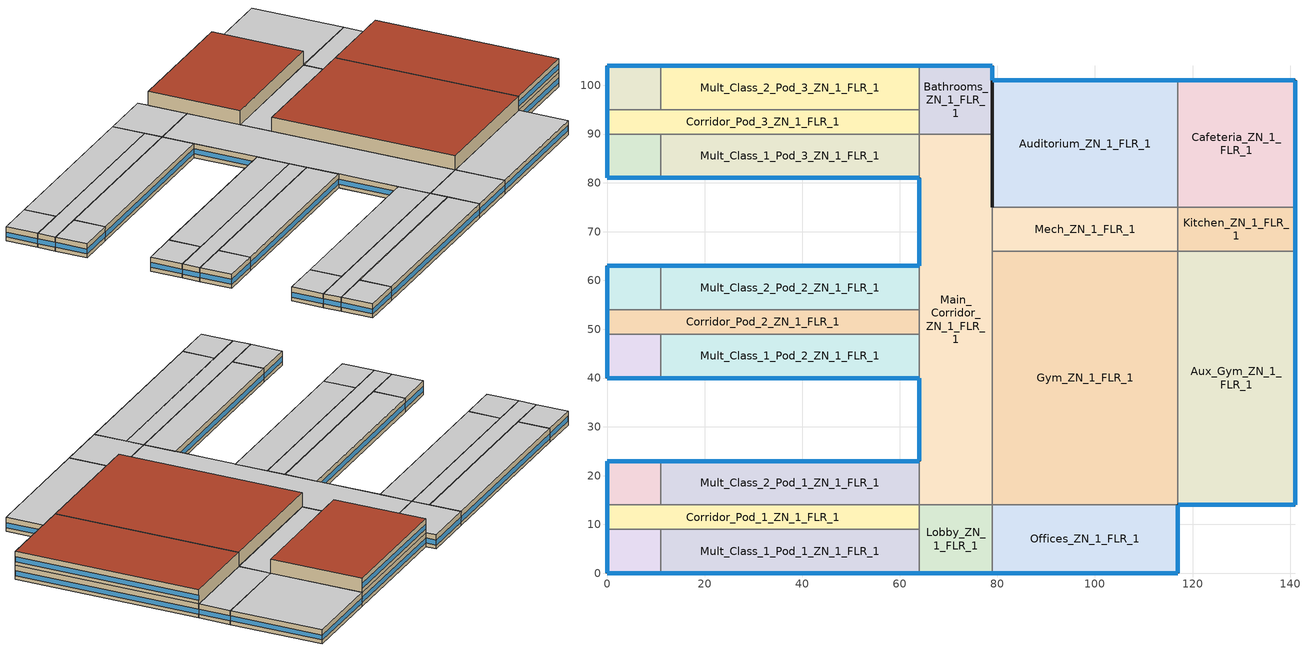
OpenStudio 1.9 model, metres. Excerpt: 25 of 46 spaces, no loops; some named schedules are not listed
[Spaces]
Mult_Class_2_Pod_3_ZN_1_FLR_1
 floor ground: 64,104 64,95 11,95 11,104 z0
 wall outside: 64,104 11,104 z0:4
 wall to Corner_Class_2_Pod_3_ZN_1_FLR_1: 11,104 11,95 z0:4
 wall to Corridor_Pod_3_ZN_1_FLR_1: 11,95 64,95 z0:4
 wall to Bathrooms_ZN_1_FLR_1: 64,95 64,104 z0:4
 window: 63.95,104 11.05,104 z1.1:2.5
 ceiling to Mult_Class_2_Pod_3_ZN_1_FLR_2: 64,95 64,104 11,104 11,95 z4
Mult_Class_2_Pod_2_ZN_1_FLR_1
 floor ground: 64,63 64,54 11,54 11,63 z0
 wall outside: 64,63 11,63 z0:4
 wall to Corridor_Pod_2_ZN_1_FLR_1: 11,54 64,54 z0:4
 wall to Main_Corridor_ZN_1_FLR_1: 64,54 64,63 z0:4
 wall to Corner_Class_2_Pod_2_ZN_1_FLR_1: 11,63 11,54 z0:4
 window: 63.95,63 11.05,63 z1.1:2.5
 ceiling to Mult_Class_2_Pod_2_ZN_1_FLR_2: 64,54 64,63 11,63 11,54 z4
Aux_Gym_ZN_1_FLR_1
 floor ground: 141,66 141,14 117,14 117,66 z0
 wall outside: 117,14 141,14 141,66 z0:4; 117,14 141,14 141,66 z4:8
 wall to LIBRARY_MEDIA_CENTER_ZN_1_FLR_2: 141,66 117,66 z4:8
 wall to Kitchen_ZN_1_FLR_1: 141,66 117,66 z0:4
 wall to Gym_ZN_1_FLR_1: 117,66 117,14 z0:4; 117,66 117,14 z4:8
 window: 117.05,14 140.95,14 z1.1:2.51; 117.05,14 140.95,14 z5.1:6.51; 141,14.05 141,65.95 z5.1:6.5; 141,14.05 141,65.95 z1.1:2.5
 roof outside: 141,14 141,66 117,66 117,14 z8
Gym_ZN_1_FLR_1
 floor ground: 117,66 117,14 79,14 79,66 z0
 wall to Mech_ZN_1_FLR_1: 117,66 79,66 z0:4
 wall to Mech_ZN_1_FLR_2: 117,66 79,66 z4:8
 wall to Main_Corridor_ZN_1_FLR_2: 79,66 79,14 z4:8
 wall to Offices_ZN_1_FLR_2: 79,14 117,14 z4:8
 wall to Main_Corridor_ZN_1_FLR_1: 79,66 79,14 z0:4
 wall to Offices_ZN_1_FLR_1: 79,14 117,14 z0:4
 roof outside: 117,14 117,66 79,66 79,14 z8
Mult_Class_2_Pod_1_ZN_1_FLR_1
 floor ground: 64,23 64,14 11,14 11,23 z0
 wall outside: 64,23 11,23 z0:4
 wall to Main_Corridor_ZN_1_FLR_1: 64,14 64,23 z0:4
 wall to Corridor_Pod_1_ZN_1_FLR_1: 11,14 64,14 z0:4
 wall to Corner_Class_2_Pod_1_ZN_1_FLR_1: 11,23 11,14 z0:4
 window: 63.95,23 11.05,23 z1.1:2.5
 ceiling to Mult_Class_2_Pod_1_ZN_1_FLR_2: 64,14 64,23 11,23 11,14 z4
Mech_ZN_1_FLR_1
 floor ground: 117,75 117,66 79,66 79,75 z0
 wall to Main_Corridor_ZN_1_FLR_1: 79,75 79,66 z0:4
 wall to Auditorium_ZN_1_FLR_1: 117,75 79,75 z0:4
 wall to Kitchen_ZN_1_FLR_1: 117,66 117,75 z0:4
 ceiling to Mech_ZN_1_FLR_2: 117,66 117,75 79,75 79,66 z4
Lobby_ZN_1_FLR_1
 floor ground: 79,14 79,0 64,0 64,14 z0
 wall outside: 64,0 79,0 z0:4
 wall to Corridor_Pod_1_ZN_1_FLR_1: 64,14 64,9 z0:4
 wall to Offices_ZN_1_FLR_1: 79,0 79,14 z0:4
 wall to Main_Corridor_ZN_1_FLR_1: 79,14 64,14 z0:4
 wall to Mult_Class_1_Pod_1_ZN_1_FLR_1: 64,9 64,0 z0:4
 window: 64.05,0 78.95,0 z1.1:2.51
 ceiling to Lobby_ZN_1_FLR_2: 79,0 79,14 64,14 64,0 z4
Auditorium_ZN_1_FLR_1
 floor ground: 117,101 117,75 79,75 79,101 z0
 wall outside: 117,101 79,101 79,75 z4:8; 117,101 79,101 79,75 z0:4
 wall to LIBRARY_MEDIA_CENTER_ZN_1_FLR_2: 117,75 117,101 z4:8
 wall to Cafeteria_ZN_1_FLR_1: 117,75 117,101 z0:4
 wall to Mech_ZN_1_FLR_2: 79,75 117,75 z4:8
 window: 116.95,101 79.05,101 z5.1:6.5; 116.95,101 79.05,101 z1.1:2.5
 roof outside: 117,75 117,101 79,101 79,75 z8
Cafeteria_ZN_1_FLR_1
 floor ground: 141,101 141,75 117,75 117,101 z0
 wall outside: 141,75 141,101 117,101 z0:4
 wall to Kitchen_ZN_1_FLR_1: 117,75 141,75 z0:4
 window: 141,75.05 141,100.95 / 140.95,101 117.05,101 z1.1:2.51
 ceiling to LIBRARY_MEDIA_CENTER_ZN_1_FLR_2: 141,75 141,101 117,101 117,75 z4
Corner_Class_1_Pod_2_ZN_1_FLR_1
 floor ground: 11,49 11,40 0,40 0,49 z0
 wall outside: 0,49 0,40 11,40 z0:4
 wall to Corridor_Pod_2_ZN_1_FLR_1: 11,49 0,49 z0:4
 wall to Mult_Class_1_Pod_2_ZN_1_FLR_1: 11,40 11,49 z0:4
 window: 0.05,40 10.95,40 z1.1:2.51; 0,48.95 0,40.05 z1.1:2.52
 ceiling to Corner_Class_1_Pod_2_ZN_1_FLR_2: 11,40 11,49 0,49 0,40 z4
Corridor_Pod_1_ZN_1_FLR_1
 floor ground: 64,14 64,9 0,9 0,14 z0
 wall outside: 0,14 0,9 z0:4
 wall to Corner_Class_2_Pod_1_ZN_1_FLR_1: 11,14 0,14 z0:4
 wall to Mult_Class_1_Pod_1_ZN_1_FLR_1: 11,9 64,9 z0:4
 wall to Corner_Class_1_Pod_1_ZN_1_FLR_1: 0,9 11,9 z0:4
 window: 0,13.95 0,9.05 z1.1:2.53
 ceiling to Corridor_Pod_1_ZN_1_FLR_2: 64,9 64,14 0,14 0,9 z4
Mult_Class_1_Pod_2_ZN_1_FLR_1
 floor ground: 64,49 64,40 11,40 11,49 z0
 wall outside: 11,40 64,40 z0:4
 wall to Main_Corridor_ZN_1_FLR_1: 64,40 64,49 z0:4
 wall to Corridor_Pod_2_ZN_1_FLR_1: 64,49 11,49 z0:4
 window: 11.05,40 63.95,40 z1.1:2.5
 ceiling to Mult_Class_1_Pod_2_ZN_1_FLR_2: 64,40 64,49 11,49 11,40 z4
Mult_Class_1_Pod_3_ZN_1_FLR_1
 floor ground: 64,90 64,81 11,81 11,90 z0
 wall outside: 11,81 64,81 z0:4
 wall to Corner_Class_1_Pod_3_ZN_1_FLR_1: 11,90 11,81 z0:4
 wall to Corridor_Pod_3_ZN_1_FLR_1: 64,90 11,90 z0:4
 wall to Main_Corridor_ZN_1_FLR_1: 64,81 64,90 z0:4
 window: 11.05,81 63.95,81 z1.1:2.5
 ceiling to Mult_Class_1_Pod_3_ZN_1_FLR_2: 64,81 64,90 11,90 11,81 z4
Corridor_Pod_2_ZN_1_FLR_1
 floor ground: 64,54 64,49 0,49 0,54 z0
 wall outside: 0,54 0,49 z0:4
 wall to Corner_Class_2_Pod_2_ZN_1_FLR_1: 11,54 0,54 z0:4
 wall to Main_Corridor_ZN_1_FLR_1: 64,49 64,54 z0:4
 window: 0,53.95 0,49.05 z1.1:2.53
 ceiling to Corridor_Pod_2_ZN_1_FLR_2: 64,49 64,54 0,54 0,49 z4
Bathrooms_ZN_1_FLR_1
 floor ground: 79,104 79,90 64,90 64,104 z0
 wall outside: 79,90 79,101 79,104 64,104 z0:4
 wall to Main_Corridor_ZN_1_FLR_1: 64,90 79,90 z0:4
 wall to Corridor_Pod_3_ZN_1_FLR_1: 64,95 64,90 z0:4
 window: 79,101.05 79,103.95 z1.1:2.55; 78.95,104 64.05,104 z1.1:2.51
 ceiling to Bathrooms_ZN_1_FLR_2: 79,90 79,104 64,104 64,90 z4
Main_Corridor_ZN_1_FLR_1
 floor ground: 79,90 79,14 64,14 64,90 z0
 wall outside: 64,40 64,23 / 64,81 64,63 / 79,75 79,90 z0:4
 window: 64,39.95 64,23.05 / 64,80.95 64,63.05 z1.1:2.51
 ceiling to Main_Corridor_ZN_1_FLR_2: 79,14 79,90 64,90 64,14 z4
Corner_Class_1_Pod_3_ZN_1_FLR_1
 floor ground: 11,90 11,81 0,81 0,90 z0
 wall outside: 0,90 0,81 11,81 z0:4
 wall to Corridor_Pod_3_ZN_1_FLR_1: 11,90 0,90 z0:4
 window: 0,89.95 0,81.05 z1.1:2.52; 0.05,81 10.95,81 z1.1:2.51
 ceiling to Corner_Class_1_Pod_3_ZN_1_FLR_2: 11,81 11,90 0,90 0,81 z4
Offices_ZN_1_FLR_1
 floor ground: 117,14 117,0 79,0 79,14 z0
 wall outside: 79,0 117,0 117,14 z0:4
 window: 79.05,0 116.95,0 z1.1:2.5; 117,0.05 117,13.95 z1.1:2.51
 ceiling to Offices_ZN_1_FLR_2: 117,0 117,14 79,14 79,0 z4
Corner_Class_2_Pod_1_ZN_1_FLR_1
 floor ground: 11,23 11,14 0,14 0,23 z0
 wall outside: 11,23 0,23 0,14 z0:4
 window: 10.95,23 0.05,23 z1.1:2.51; 0,22.95 0,14.05 z1.1:2.52
 ceiling to Corner_Class_2_Pod_1_ZN_1_FLR_2: 11,14 11,23 0,23 0,14 z4
Corner_Class_1_Pod_1_ZN_1_FLR_1
 floor ground: 11,9 11,0 0,0 0,9 z0
 wall outside: 0,9 0,0 11,0 z0:4
 wall to Mult_Class_1_Pod_1_ZN_1_FLR_1: 11,0 11,9 z0:4
 window: 0.05,0 10.95,0 z1.1:2.51; 0,8.95 0,0.05 z1.1:2.52
 ceiling to Corner_Class_1_Pod_1_ZN_1_FLR_2: 11,0 11,9 0,9 0,0 z4
Corridor_Pod_3_ZN_1_FLR_1
 floor ground: 64,95 64,90 0,90 0,95 z0
 wall outside: 0,95 0,90 z0:4
 wall to Corner_Class_2_Pod_3_ZN_1_FLR_1: 11,95 0,95 z0:4
 window: 0,94.95 0,90.05 z1.1:2.53
 ceiling to Corridor_Pod_3_ZN_1_FLR_2: 64,90 64,95 0,95 0,90 z4
Corner_Class_2_Pod_2_ZN_1_FLR_1
 floor ground: 11,63 11,54 0,54 0,63 z0
 wall outside: 11,63 0,63 0,54 z0:4
 window: 0,62.95 0,54.05 z1.1:2.52; 10.95,63 0.05,63 z1.1:2.51
 ceiling to Corner_Class_2_Pod_2_ZN_1_FLR_2: 11,54 11,63 0,63 0,54 z4
Corner_Class_2_Pod_3_ZN_1_FLR_1
 floor ground: 11,104 11,95 0,95 0,104 z0
 wall outside: 11,104 0,104 0,95 z0:4
 window: 0,103.95 0,95.05 z1.1:2.52; 10.95,104 0.05,104 z1.1:2.51
 ceiling to Corner_Class_2_Pod_3_ZN_1_FLR_2: 11,95 11,104 0,104 0,95 z4
Kitchen_ZN_1_FLR_1
 floor ground: 141,75 141,66 117,66 117,75 z0
 wall outside: 141,66 141,75 z0:4
 window: 141,66.05 141,74.95 z1.1:2.52
 ceiling to LIBRARY_MEDIA_CENTER_ZN_1_FLR_2: 141,66 141,75 117,75 117,66 z4
Mult_Class_1_Pod_1_ZN_1_FLR_1
 floor ground: 64,9 64,0 11,0 11,9 z0
 wall outside: 11,0 64,0 z0:4
 window: 11.05,0 63.95,0 z1.1:2.5
 ceiling to Mult_Class_1_Pod_1_ZN_1_FLR_2: 64,0 64,9 11,9 11,0 z4
[Site]
El Paso International Ap  Ut_TX_USA: Latitude {deg}=31.77; Longitude {deg}=-106.5; Time Zone {hr}=-7; Elevation {m}=1186; Terrain=City
[Building]
DOE Ref Pre-1980-SecondarySchool-ASHRAE 169-2006-3B created: 2015-12-12 20:04:53 -0700: North Axis {deg}=0; Default Construction Set=DOE Ref Pre-1980 - SecSchl - ASHRAE 169-2006-3B
[Site:GroundTemperature:BuildingSurface]
20.133, 20.114, 20.098, 20.195, 20.555, 20.958, 22.367, 22.7, 22.775, 21.957, 20.592, 20.216
[Site:WaterMainsTemperature]
Calculation Method=Correlation; Annual Average Outdoor Air Temperature {C}=17.9417; Maximum Difference In Monthly Average Outdoor Air Temperatures {deltaC}=21.1
[SizingPeriod:DesignDay] Barometric Pressure {Pa}=87865; Sky Clearness=0; Rain Indicator=0; Snow Indicator=0; Day of Month=21; Daylight Saving Time Indicator=0; Humidity Indicating Type=Wetbulb; Dry-Bulb Temperature Range Modifier Type=DefaultMultipliers
Name | Maximum Dry-Bulb Temperature {C} | Daily Dry-Bulb Temperature Range {deltaC} | Humidity Indicating Conditions at Maximum Dry-Bulb {BasedOnField A3} | Wind Speed {m/s} | Wind Direction {deg} | Month | Day Type | Solar Model Indicator | ASHRAE Taub | ASHRAE Taud
El Paso International Ap  Ut Ann Clg .4% Condns DB=>MWB | 38.1 | 13 | 18.1 | 3.9 | 280 | 7 | SummerDesignDay | ASHRAETau | 0.605 | 1.547
El Paso International Ap  Ut Ann Htg 99.6% Condns DB | -5.2 | 0 | -5.2 | 2.2 | 20 | 12 | WinterDesignDay | ASHRAEClearSky
[Material:NoMass] Thermal Absorptance=0.9; Solar Absorptance=0.7
Name | Roughness | Thermal Resistance {m2-K/W} | Visible Absorptance
CP02 CARPET PAD | VeryRough | 0.21648 | 0.8
Typical Insulation R-2.17 | Smooth | 0.381975 | 0.7
Typical Carpet Pad | Smooth | 0.21648 | 0.8
Typical Insulation R-8.88 | Smooth | 1.56434 | 0.7
Typical Insulation | Smooth | 0.0282222 | 0.7
[Material]
Name | Roughness | Thickness {m} | Conductivity {W/m-K} | Density {kg/m3} | Specific Heat {J/kg-K} | Thermal Absorptance | Solar Absorptance | Visible Absorptance
100mm Normalweight concrete floor | MediumSmooth | 0.1016 | 2.31 | 2322 | 832
G01 13mm gypsum board | Smooth | 0.0127 | 0.16 | 800 | 1090 | 0.9 | 0.7 | 0.5
4 in. Normalweight Concrete Floor | MediumRough | 0.1016 | 2.31 | 2322 | 832 | 0.9 | 0.7 | 0.7
25mm Stucco | Smooth | 0.0254 | 0.72 | 1856 | 840 | 0.9 | 0.7 | 0.7
5/8 in. Gypsum Board | MediumSmooth | 0.0159 | 0.16 | 800 | 1090 | 0.9 | 0.7 | 0.7
Roof Membrane | VeryRough | 0.0095 | 0.16 | 1121.29 | 1460 | 0.9 | 0.77 | 0.7
Metal Roof Surface; F08 Metal surface | Smooth | 0.0008 | 45.28 | 7824 | 500 | 0.9 | 0.7 | 0.7
HW CONCRETE | Rough | 0.1016 | 1.31125 | 2240 | 837.36 | 0.9 | 0.7 | 0.7
8 in. Concrete Block Basement Wall | MediumRough | 0.2032 | 1.326 | 1842 | 912 | 0.9 | 0.7 | 0.7
G05 25mm wood | MediumSmooth | 0.0254 | 0.15 | 608 | 1630 | 0.9 | 0.5 | 0.5
Std Wood 6inch | MediumSmooth | 0.15 | 0.12 | 540 | 1210 | 0.9 | 0.7 | 0.7
[Construction]
Typical Insulated Exterior Mass Floor: 4 in. Normalweight Concrete Floor, Typical Carpet Pad
Typical Insulated Steel Framed Exterior Wall R-4.35: 25mm Stucco, 5/8 in. Gypsum Board, Typical Insulation R-2.17, 5/8 in. Gypsum Board
Typical IEAD Roof R-10.0: Roof Membrane, Typical Insulation R-8.88, Metal Roof Surface
Typical Interior Floor: 100mm Normalweight concrete floor, CP02 CARPET PAD
Typical Interior Wall: G01 13mm gypsum board, G01 13mm gypsum board
Typical Interior Ceiling: CP02 CARPET PAD, 100mm Normalweight concrete floor
ext-slab-mass: HW CONCRETE, CP02 CARPET PAD
Typical Insulated Basement Mass Wall: 8 in. Concrete Block Basement Wall
U 1.22 SHGC 0.54 Simple Glazing Window: U 1.22 SHGC 0.54 Simple Glazing
Typical Insulated Metal Door: F08 Metal surface, Typical Insulation
Typical Overhead Door: Typical Insulation
Typical Interior Window: Clear 3mm
Typical Interior Door; Typical Interior Partition: G05 25mm wood
InteriorFurnishings: Std Wood 6inch
[DefaultConstructionSet]
DOE Ref Pre-1980 - SecSchl - ASHRAE 169-2006-3B: Default Exterior Surface Constructions=Default Surface Constructions 1; Default Interior Surface Constructions=Default Surface Constructions 2; Default Ground Contact Surface Constructions=Default Surface Constructions 3; Default Exterior SubSurface Constructions=Default Sub Surface Constructions 1; Default Interior SubSurface Constructions=Default Sub Surface Constructions 2; Interior Partition Construction=Typical Interior Partition
[DefaultSurfaceConstructions]
Name | Floor Construction | Wall Construction | Roof Ceiling Construction
Default Surface Constructions 1 | Typical Insulated Exterior Mass Floor | Typical Insulated Steel Framed Exterior Wall R-4.35 | Typical IEAD Roof R-10.0
Default Surface Constructions 2 | Typical Interior Floor | Typical Interior Wall | Typical Interior Ceiling
Default Surface Constructions 3 | ext-slab-mass | Typical Insulated Basement Mass Wall
[DefaultSubSurfaceConstructions]
Name | Fixed Window Construction | Operable Window Construction | Door Construction | Overhead Door Construction | Tubular Daylight Dome Construction | Tubular Daylight Diffuser Construction
Default Sub Surface Constructions 1 | U 1.22 SHGC 0.54 Simple Glazing Window | U 1.22 SHGC 0.54 Simple Glazing Window | Typical Insulated Metal Door | Typical Overhead Door | Typical Interior Window | Typical Interior Window
Default Sub Surface Constructions 2 | Typical Interior Window | Typical Interior Window | Typical Interior Door
[WindowMaterial:SimpleGlazingSystem]
U 1.22 SHGC 0.54 Simple Glazing: U-Factor {W/m2-K}=6.92748; Solar Heat Gain Coefficient=0.54; Visible Transmittance=0.38
[WindowMaterial:Glazing]
Clear 3mm: Optical Data Type=SpectralAverage; Thickness {m}=0.003; Solar Transmittance at Normal Incidence=0.837; Front Side Solar Reflectance at Normal Incidence=0.075; Back Side Solar Reflectance at Normal Incidence=0.075; Visible Transmittance at Normal Incidence=0.898; Front Side Visible Reflectance at Normal Incidence=0.081; Back Side Visible Reflectance at Normal Incidence=0.081; Infrared Transmittance at Normal Incidence=0; Front Side Infrared Hemispherical Emissivity=0.84; Back Side Infrared Hemispherical Emissivity=0.84; Conductivity {W/m-K}=0.9; Dirt Correction Factor for Solar and Visible Transmittance=1; Solar Diffusing=No
[Space] Part of Total Floor Area=Yes
Name | Space Type | Thermal Zone
Mult_Class_2_Pod_3_ZN_1_FLR_1 | DOE Ref Pre-1980 - SecSchl - Classroom | Mult_Class_2_Pod_3_ZN_1_FLR_1 ZN
Mult_Class_2_Pod_2_ZN_1_FLR_1 | DOE Ref Pre-1980 - SecSchl - Classroom | Mult_Class_2_Pod_2_ZN_1_FLR_1 ZN
Aux_Gym_ZN_1_FLR_1 | DOE Ref Pre-1980 - SecSchl - Gym - audience | Aux_Gym_ZN_1_FLR_1 ZN
Kitchen_ZN_1_FLR_1 | DOE Ref Pre-1980 - SecSchl - Kitchen | Kitchen_ZN_1_FLR_1 ZN
Gym_ZN_1_FLR_1 | DOE Ref Pre-1980 - SecSchl - Gym | Gym_ZN_1_FLR_1 ZN
Mult_Class_2_Pod_1_ZN_1_FLR_1 | DOE Ref Pre-1980 - SecSchl - Classroom | Mult_Class_2_Pod_1_ZN_1_FLR_1 ZN
Mech_ZN_1_FLR_1 | DOE Ref Pre-1980 - SecSchl - Mechanical | Mech_ZN_1_FLR_1 ZN
Lobby_ZN_1_FLR_1 | DOE Ref Pre-1980 - SecSchl - Lobby | Lobby_ZN_1_FLR_1 ZN
Auditorium_ZN_1_FLR_1 | DOE Ref Pre-1980 - SecSchl - Auditorium | Auditorium_ZN_1_FLR_1 ZN
Cafeteria_ZN_1_FLR_1 | DOE Ref Pre-1980 - SecSchl - Cafeteria | Cafeteria_ZN_1_FLR_1 ZN
Corner_Class_1_Pod_2_ZN_1_FLR_1 | DOE Ref Pre-1980 - SecSchl - Classroom | Corner_Class_1_Pod_2_ZN_1_FLR_1 ZN
Bathrooms_ZN_1_FLR_1 | DOE Ref Pre-1980 - SecSchl - Restroom | Bathrooms_ZN_1_FLR_1 ZN
Mult_Class_1_Pod_2_ZN_1_FLR_1 | DOE Ref Pre-1980 - SecSchl - Classroom | Mult_Class_1_Pod_2_ZN_1_FLR_1 ZN
Corridor_Pod_1_ZN_1_FLR_1 | DOE Ref Pre-1980 - SecSchl - Corridor | Corridor_Pod_1_ZN_1_FLR_1 ZN
Mult_Class_1_Pod_3_ZN_1_FLR_1 | DOE Ref Pre-1980 - SecSchl - Classroom | Mult_Class_1_Pod_3_ZN_1_FLR_1 ZN
Offices_ZN_1_FLR_1 | DOE Ref Pre-1980 - SecSchl - Office | Offices_ZN_1_FLR_1 ZN
Corridor_Pod_2_ZN_1_FLR_1 | DOE Ref Pre-1980 - SecSchl - Corridor | Corridor_Pod_2_ZN_1_FLR_1 ZN
Main_Corridor_ZN_1_FLR_1 | DOE Ref Pre-1980 - SecSchl - Corridor | Main_Corridor_ZN_1_FLR_1 ZN
Corner_Class_1_Pod_3_ZN_1_FLR_1 | DOE Ref Pre-1980 - SecSchl - Classroom | Corner_Class_1_Pod_3_ZN_1_FLR_1 ZN
Corner_Class_2_Pod_2_ZN_1_FLR_1 | DOE Ref Pre-1980 - SecSchl - Classroom | Corner_Class_2_Pod_2_ZN_1_FLR_1 ZN
Corner_Class_1_Pod_1_ZN_1_FLR_1 | DOE Ref Pre-1980 - SecSchl - Classroom | Corner_Class_1_Pod_1_ZN_1_FLR_1 ZN
Corner_Class_2_Pod_1_ZN_1_FLR_1 | DOE Ref Pre-1980 - SecSchl - Classroom | Corner_Class_2_Pod_1_ZN_1_FLR_1 ZN
Corner_Class_2_Pod_3_ZN_1_FLR_1 | DOE Ref Pre-1980 - SecSchl - Classroom | Corner_Class_2_Pod_3_ZN_1_FLR_1 ZN
Corridor_Pod_3_ZN_1_FLR_1 | DOE Ref Pre-1980 - SecSchl - Corridor | Corridor_Pod_3_ZN_1_FLR_1 ZN
Mult_Class_1_Pod_1_ZN_1_FLR_1 | DOE Ref Pre-1980 - SecSchl - Classroom | Mult_Class_1_Pod_1_ZN_1_FLR_1 ZN
[SpaceType] Standards Building Type=SecondarySchool
Name | Default Schedule Set | Design Specification Outdoor Air Object | Standards Space Type
DOE Ref Pre-1980 - SecSchl - Office | DOE Ref Pre-1980 - SecSchl - Office Schedule Set | DOE Ref Pre-1980 - SecSchl - Office Ventilation | Office
DOE Ref Pre-1980 - SecSchl - Corridor | DOE Ref Pre-1980 - SecSchl - Corridor Schedule Set | DOE Ref Pre-1980 - SecSchl - Corridor Ventilation | Corridor
DOE Ref Pre-1980 - SecSchl - Classroom | DOE Ref Pre-1980 - SecSchl - Classroom Schedule Set | DOE Ref Pre-1980 - SecSchl - Classroom Ventilation | Classroom
DOE Ref Pre-1980 - SecSchl - Lobby | DOE Ref Pre-1980 - SecSchl - Lobby Schedule Set | DOE Ref Pre-1980 - SecSchl - Lobby Ventilation | Lobby
DOE Ref Pre-1980 - SecSchl - Gym | DOE Ref Pre-1980 - SecSchl - Gym Schedule Set | DOE Ref Pre-1980 - SecSchl - Gym Ventilation | Gym
DOE Ref Pre-1980 - SecSchl - Gym - audience | DOE Ref Pre-1980 - SecSchl - Gym - audience Schedule Set | DOE Ref Pre-1980 - SecSchl - Gym - audience Ventilation | Gym - audience
DOE Ref Pre-1980 - SecSchl - Mechanical | DOE Ref Pre-1980 - SecSchl - Mechanical Schedule Set | DOE Ref Pre-1980 - SecSchl - Mechanical Ventilation | Mechanical
DOE Ref Pre-1980 - SecSchl - Cafeteria | DOE Ref Pre-1980 - SecSchl - Cafeteria Schedule Set | DOE Ref Pre-1980 - SecSchl - Cafeteria Ventilation | Cafeteria
DOE Ref Pre-1980 - SecSchl - Kitchen | DOE Ref Pre-1980 - SecSchl - Kitchen Schedule Set | DOE Ref Pre-1980 - SecSchl - Kitchen Ventilation | Kitchen
DOE Ref Pre-1980 - SecSchl - Restroom | DOE Ref Pre-1980 - SecSchl - Restroom Schedule Set | DOE Ref Pre-1980 - SecSchl - Restroom Ventilation | Restroom
DOE Ref Pre-1980 - SecSchl - Auditorium | DOE Ref Pre-1980 - SecSchl - Auditorium Schedule Set | DOE Ref Pre-1980 - SecSchl - Auditorium Ventilation | Auditorium
[DefaultScheduleSet] Lighting Schedule=SecondarySchool Bldg Light; Infiltration Schedule=SecondarySchool Infil
Name | Number of People Schedule | People Activity Level Schedule | Electric Equipment Schedule | Gas Equipment Schedule
DOE Ref Pre-1980 - SecSchl - Office Schedule Set | SecondarySchool Office Occ | SecondarySchool Activity | SecondarySchool Bldg Equip
DOE Ref Pre-1980 - SecSchl - Corridor Schedule Set; DOE Ref Pre-1980 - SecSchl - Classroom Schedule Set; DOE Ref Pre-1980 - SecSchl - Mechanical Schedule Set; DOE Ref Pre-1980 - SecSchl - Restroom Schedule Set | SecondarySchool Bldg Occ | SecondarySchool Activity | SecondarySchool Bldg Equip
DOE Ref Pre-1980 - SecSchl - Lobby Schedule Set |  |  | SecondarySchool Bldg Equip
DOE Ref Pre-1980 - SecSchl - Gym Schedule Set; DOE Ref Pre-1980 - SecSchl - Gym - audience Schedule Set | SecondarySchool Gym Occ | SecondarySchool Activity | SecondarySchool Bldg Equip
DOE Ref Pre-1980 - SecSchl - Cafeteria Schedule Set | SecondarySchool Bldg Occ | SecondarySchool Activity | SecondarySchool Kitchen Equip
DOE Ref Pre-1980 - SecSchl - Kitchen Schedule Set | SecondarySchool Bldg Occ | SecondarySchool Activity | SecondarySchool Kitchen Equip | SecondarySchool Kitchen Gas
DOE Ref Pre-1980 - SecSchl - Auditorium Schedule Set | SecondarySchool Auditorium Occ | SecondarySchool Activity | SecondarySchool Bldg Equip
[Lights:Definition] Design Level Calculation Method=Watts/Area; Fraction Radiant=0.37; Fraction Visible=0.2; Return Air Fraction=0
Name | Watts per Space Floor Area {W/m2}
DOE Ref Pre-1980 - SecSchl - Office Lights Definition | 20.1285
DOE Ref Pre-1980 - SecSchl - Corridor Lights Definition | 9.25696
DOE Ref Pre-1980 - SecSchl - Classroom Lights Definition | 21.5278
DOE Ref Pre-1980 - SecSchl - Lobby Lights Definition | 11.9479
DOE Ref Pre-1980 - SecSchl - Gym Lights Definition; DOE Ref Pre-1980 - SecSchl - Gym - audience Lights Definition | 11.4097
DOE Ref Pre-1980 - SecSchl - Mechanical Lights Definition | 8.07293
DOE Ref Pre-1980 - SecSchl - Cafeteria Lights Definition | 14.4236
DOE Ref Pre-1980 - SecSchl - Kitchen Lights Definition | 16.7917
DOE Ref Pre-1980 - SecSchl - Restroom Lights Definition | 9.57988
DOE Ref Pre-1980 - SecSchl - Auditorium Lights Definition | 12.0556
[Lights]
Name | Lights Definition | Space or SpaceType
DOE Ref Pre-1980 - SecSchl - Office Lights | DOE Ref Pre-1980 - SecSchl - Office Lights Definition | DOE Ref Pre-1980 - SecSchl - Office
DOE Ref Pre-1980 - SecSchl - Corridor Lights | DOE Ref Pre-1980 - SecSchl - Corridor Lights Definition | DOE Ref Pre-1980 - SecSchl - Corridor
DOE Ref Pre-1980 - SecSchl - Classroom Lights | DOE Ref Pre-1980 - SecSchl - Classroom Lights Definition | DOE Ref Pre-1980 - SecSchl - Classroom
DOE Ref Pre-1980 - SecSchl - Lobby Lights | DOE Ref Pre-1980 - SecSchl - Lobby Lights Definition | DOE Ref Pre-1980 - SecSchl - Lobby
DOE Ref Pre-1980 - SecSchl - Gym Lights | DOE Ref Pre-1980 - SecSchl - Gym Lights Definition | DOE Ref Pre-1980 - SecSchl - Gym
DOE Ref Pre-1980 - SecSchl - Gym - audience Lights | DOE Ref Pre-1980 - SecSchl - Gym - audience Lights Definition | DOE Ref Pre-1980 - SecSchl - Gym - audience
DOE Ref Pre-1980 - SecSchl - Mechanical Lights | DOE Ref Pre-1980 - SecSchl - Mechanical Lights Definition | DOE Ref Pre-1980 - SecSchl - Mechanical
DOE Ref Pre-1980 - SecSchl - Cafeteria Lights | DOE Ref Pre-1980 - SecSchl - Cafeteria Lights Definition | DOE Ref Pre-1980 - SecSchl - Cafeteria
DOE Ref Pre-1980 - SecSchl - Kitchen Lights | DOE Ref Pre-1980 - SecSchl - Kitchen Lights Definition | DOE Ref Pre-1980 - SecSchl - Kitchen
DOE Ref Pre-1980 - SecSchl - Restroom Lights | DOE Ref Pre-1980 - SecSchl - Restroom Lights Definition | DOE Ref Pre-1980 - SecSchl - Restroom
DOE Ref Pre-1980 - SecSchl - Auditorium Lights | DOE Ref Pre-1980 - SecSchl - Auditorium Lights Definition | DOE Ref Pre-1980 - SecSchl - Auditorium
[DesignSpecification:OutdoorAir] Outdoor Air Method=Sum
Name | Outdoor Air Flow per Person {m3/s-person} | Outdoor Air Flow per Floor Area {m3/s-m2}
DOE Ref Pre-1980 - SecSchl - Office Ventilation; DOE Ref Pre-1980 - SecSchl - Gym Ventilation; DOE Ref Pre-1980 - SecSchl - Gym - audience Ventilation; DOE Ref Pre-1980 - SecSchl - Cafeteria Ventilation | 0.00943895
DOE Ref Pre-1980 - SecSchl - Corridor Ventilation; DOE Ref Pre-1980 - SecSchl - Lobby Ventilation |  | 0.000508
DOE Ref Pre-1980 - SecSchl - Classroom Ventilation | 0.00799951
DOE Ref Pre-1980 - SecSchl - Mechanical Ventilation |  | 0.000254
DOE Ref Pre-1980 - SecSchl - Kitchen Ventilation; DOE Ref Pre-1980 - SecSchl - Auditorium Ventilation | 0.00707921
DOE Ref Pre-1980 - SecSchl - Restroom Ventilation |  | 0.0048768
[People:Definition] Number of People Calculation Method=People/Area; Fraction Radiant=0.3
Name | People per Space Floor Area {person/m2}
DOE Ref Pre-1980 - SecSchl - Office People Definition | 0.0500522
DOE Ref Pre-1980 - SecSchl - Corridor People Definition | 0.100212
DOE Ref Pre-1980 - SecSchl - Classroom People Definition | 0.249938
DOE Ref Pre-1980 - SecSchl - Gym People Definition; DOE Ref Pre-1980 - SecSchl - Auditorium People Definition | 1.0004
DOE Ref Pre-1980 - SecSchl - Gym - audience People Definition | 0.300313
DOE Ref Pre-1980 - SecSchl - Mechanical People Definition | 0.0100104
DOE Ref Pre-1980 - SecSchl - Cafeteria People Definition | 0.71946
DOE Ref Pre-1980 - SecSchl - Kitchen People Definition | 0.166625
DOE Ref Pre-1980 - SecSchl - Restroom People Definition | 0.0999967
[People] Work Efficiency Schedule=Work Efficiency Schedule; Clothing Insulation Schedule=Clothing Schedule; Air Velocity Schedule=Air Velocity Schedule
Name | People Definition | Space or SpaceType
DOE Ref Pre-1980 - SecSchl - Office People | DOE Ref Pre-1980 - SecSchl - Office People Definition | DOE Ref Pre-1980 - SecSchl - Office
DOE Ref Pre-1980 - SecSchl - Corridor People | DOE Ref Pre-1980 - SecSchl - Corridor People Definition | DOE Ref Pre-1980 - SecSchl - Corridor
DOE Ref Pre-1980 - SecSchl - Classroom People | DOE Ref Pre-1980 - SecSchl - Classroom People Definition | DOE Ref Pre-1980 - SecSchl - Classroom
DOE Ref Pre-1980 - SecSchl - Gym People | DOE Ref Pre-1980 - SecSchl - Gym People Definition | DOE Ref Pre-1980 - SecSchl - Gym
DOE Ref Pre-1980 - SecSchl - Gym - audience People | DOE Ref Pre-1980 - SecSchl - Gym - audience People Definition | DOE Ref Pre-1980 - SecSchl - Gym - audience
DOE Ref Pre-1980 - SecSchl - Mechanical People | DOE Ref Pre-1980 - SecSchl - Mechanical People Definition | DOE Ref Pre-1980 - SecSchl - Mechanical
DOE Ref Pre-1980 - SecSchl - Cafeteria People | DOE Ref Pre-1980 - SecSchl - Cafeteria People Definition | DOE Ref Pre-1980 - SecSchl - Cafeteria
DOE Ref Pre-1980 - SecSchl - Kitchen People | DOE Ref Pre-1980 - SecSchl - Kitchen People Definition | DOE Ref Pre-1980 - SecSchl - Kitchen
DOE Ref Pre-1980 - SecSchl - Restroom People | DOE Ref Pre-1980 - SecSchl - Restroom People Definition | DOE Ref Pre-1980 - SecSchl - Restroom
DOE Ref Pre-1980 - SecSchl - Auditorium People | DOE Ref Pre-1980 - SecSchl - Auditorium People Definition | DOE Ref Pre-1980 - SecSchl - Auditorium
[SpaceInfiltration:DesignFlowRate] Design Flow Rate Calculation Method=Flow/ExteriorWallArea; Flow per Exterior Surface Area {m3/s-m2}=0.00113386
Name | Space or SpaceType
DOE Ref Pre-1980 - SecSchl - Office Infiltration | DOE Ref Pre-1980 - SecSchl - Office
DOE Ref Pre-1980 - SecSchl - Corridor Infiltration | DOE Ref Pre-1980 - SecSchl - Corridor
DOE Ref Pre-1980 - SecSchl - Classroom Infiltration | DOE Ref Pre-1980 - SecSchl - Classroom
DOE Ref Pre-1980 - SecSchl - Lobby Infiltration | DOE Ref Pre-1980 - SecSchl - Lobby
DOE Ref Pre-1980 - SecSchl - Gym Infiltration | DOE Ref Pre-1980 - SecSchl - Gym
DOE Ref Pre-1980 - SecSchl - Gym - audience Infiltration | DOE Ref Pre-1980 - SecSchl - Gym - audience
DOE Ref Pre-1980 - SecSchl - Mechanical Infiltration | DOE Ref Pre-1980 - SecSchl - Mechanical
DOE Ref Pre-1980 - SecSchl - Cafeteria Infiltration | DOE Ref Pre-1980 - SecSchl - Cafeteria
DOE Ref Pre-1980 - SecSchl - Kitchen Infiltration | DOE Ref Pre-1980 - SecSchl - Kitchen
DOE Ref Pre-1980 - SecSchl - Restroom Infiltration | DOE Ref Pre-1980 - SecSchl - Restroom
DOE Ref Pre-1980 - SecSchl - Auditorium Infiltration | DOE Ref Pre-1980 - SecSchl - Auditorium
[ElectricEquipment:Definition]
Name | Design Level Calculation Method | Watts per Space Floor Area {W/m2} | Fraction Latent | Fraction Radiant | Fraction Lost | Design Level {W}
DOE Ref Pre-1980 - SecSchl - Office Electric Equipment Definition | Watts/Area | 10.7639 | 0 | 0.5 | 0
DOE Ref Pre-1980 - SecSchl - Corridor Electric Equipment Definition; DOE Ref Pre-1980 - SecSchl - Lobby Electric Equipment Definition; DOE Ref Pre-1980 - SecSchl - Mechanical Electric Equipment Definition; DOE Ref Pre-1980 - SecSchl - Restroom Electric Equipment Definition | Watts/Area | 3.98265 | 0 | 0.5 | 0
DOE Ref Pre-1980 - SecSchl - Classroom Electric Equipment Definition | Watts/Area | 10.0104 | 0 | 0.5 | 0
DOE Ref Pre-1980 - SecSchl - Gym Electric Equipment Definition; DOE Ref Pre-1980 - SecSchl - Gym - audience Electric Equipment Definition; DOE Ref Pre-1980 - SecSchl - Auditorium Electric Equipment Definition | Watts/Area | 4.9514 | 0 | 0.5 | 0
DOE Ref Pre-1980 - SecSchl - Cafeteria Electric Equipment Definition | Watts/Area | 19.2674 | 0 | 0.5 | 0
DOE Ref Pre-1980 - SecSchl - Kitchen Electric Equipment Definition | Watts/Area | 222.275 | 0.25 | 0.3 | 0.2
Elevator Lift Motor | EquipmentLevel |  |  |  |  | 14610
[ElectricEquipment]
Name | Electric Equipment Definition | Space or SpaceType | Schedule | Multiplier
DOE Ref Pre-1980 - SecSchl - Office Electric Equipment | DOE Ref Pre-1980 - SecSchl - Office Electric Equipment Definition | DOE Ref Pre-1980 - SecSchl - Office
DOE Ref Pre-1980 - SecSchl - Corridor Electric Equipment | DOE Ref Pre-1980 - SecSchl - Corridor Electric Equipment Definition | DOE Ref Pre-1980 - SecSchl - Corridor
DOE Ref Pre-1980 - SecSchl - Classroom Electric Equipment | DOE Ref Pre-1980 - SecSchl - Classroom Electric Equipment Definition | DOE Ref Pre-1980 - SecSchl - Classroom
DOE Ref Pre-1980 - SecSchl - Lobby Electric Equipment | DOE Ref Pre-1980 - SecSchl - Lobby Electric Equipment Definition | DOE Ref Pre-1980 - SecSchl - Lobby
DOE Ref Pre-1980 - SecSchl - Gym Electric Equipment | DOE Ref Pre-1980 - SecSchl - Gym Electric Equipment Definition | DOE Ref Pre-1980 - SecSchl - Gym
DOE Ref Pre-1980 - SecSchl - Gym - audience Electric Equipment | DOE Ref Pre-1980 - SecSchl - Gym - audience Electric Equipment Definition | DOE Ref Pre-1980 - SecSchl - Gym - audience
DOE Ref Pre-1980 - SecSchl - Mechanical Electric Equipment | DOE Ref Pre-1980 - SecSchl - Mechanical Electric Equipment Definition | DOE Ref Pre-1980 - SecSchl - Mechanical
DOE Ref Pre-1980 - SecSchl - Cafeteria Electric Equipment | DOE Ref Pre-1980 - SecSchl - Cafeteria Electric Equipment Definition | DOE Ref Pre-1980 - SecSchl - Cafeteria
DOE Ref Pre-1980 - SecSchl - Kitchen Electric Equipment | DOE Ref Pre-1980 - SecSchl - Kitchen Electric Equipment Definition | DOE Ref Pre-1980 - SecSchl - Kitchen
DOE Ref Pre-1980 - SecSchl - Restroom Electric Equipment | DOE Ref Pre-1980 - SecSchl - Restroom Electric Equipment Definition | DOE Ref Pre-1980 - SecSchl - Restroom
DOE Ref Pre-1980 - SecSchl - Auditorium Electric Equipment | DOE Ref Pre-1980 - SecSchl - Auditorium Electric Equipment Definition | DOE Ref Pre-1980 - SecSchl - Auditorium
2 Elevator Lift Motors | Elevator Lift Motor | Mech_ZN_1_FLR_1 | SecondarySchool BLDG ELEVATORS | 2
[ThermostatSetpoint:DualSetpoint]
Name | Heating Setpoint Temperature Schedule | Cooling Setpoint Temperature Schedule
DOE Ref Pre-1980 - SecSchl - Office Thermostat; DOE Ref Pre-1980 - SecSchl - Classroom Thermostat; DOE Ref Pre-1980 - SecSchl - Lobby Thermostat; DOE Ref Pre-1980 - SecSchl - Gym Thermostat; DOE Ref Pre-1980 - SecSchl - Gym - audience Thermostat; DOE Ref Pre-1980 - SecSchl - Cafeteria Thermostat; DOE Ref Pre-1980 - SecSchl - Auditorium Thermostat | SecondarySchool HtgSetp | SecondarySchool ClgSetp
DOE Ref Pre-1980 - SecSchl - Corridor Thermostat; DOE Ref Pre-1980 - SecSchl - Mechanical Thermostat; DOE Ref Pre-1980 - SecSchl - Kitchen Thermostat; DOE Ref Pre-1980 - SecSchl - Restroom Thermostat | SecondarySchool HtgSetp BathCorrMechKitchen | SecondarySchool ClgSetp BathCorrMechKitchen
[GasEquipment:Definition]
DOE Ref Pre-1980 - SecSchl - Kitchen Gas Equipment Definition: Design Level Calculation Method=Watts/Area; Watts per Space Floor Area {W/m2}=1119.56; Fraction Latent=0.1; Fraction Radiant=0.2; Fraction Lost=0.7
[GasEquipment]
DOE Ref Pre-1980 - SecSchl - Kitchen Gas Equipment: Gas Equipment Definition=DOE Ref Pre-1980 - SecSchl - Kitchen Gas Equipment Definition; Space or SpaceType=DOE Ref Pre-1980 - SecSchl - Kitchen
[InternalMass:Definition]
Internal Mass Definition 1: Construction=InteriorFurnishings; Design Level Calculation Method=SurfaceArea/Area; Surface Area per Space Floor Area=2
[InternalMass] Internal Mass Definition=Internal Mass Definition 1
Name | Space or SpaceType
Corner_Class_1_Pod_1_ZN_1_FLR_1 Mass | Corner_Class_1_Pod_1_ZN_1_FLR_1
Mult_Class_1_Pod_1_ZN_1_FLR_1 Mass | Mult_Class_1_Pod_1_ZN_1_FLR_1
Corridor_Pod_1_ZN_1_FLR_1 Mass | Corridor_Pod_1_ZN_1_FLR_1
Corner_Class_2_Pod_1_ZN_1_FLR_1 Mass | Corner_Class_2_Pod_1_ZN_1_FLR_1
Mult_Class_2_Pod_1_ZN_1_FLR_1 Mass | Mult_Class_2_Pod_1_ZN_1_FLR_1
Corner_Class_1_Pod_2_ZN_1_FLR_1 Mass | Corner_Class_1_Pod_2_ZN_1_FLR_1
Mult_Class_1_Pod_2_ZN_1_FLR_1 Mass | Mult_Class_1_Pod_2_ZN_1_FLR_1
Corridor_Pod_2_ZN_1_FLR_1 Mass | Corridor_Pod_2_ZN_1_FLR_1
Corner_Class_2_Pod_2_ZN_1_FLR_1 Mass | Corner_Class_2_Pod_2_ZN_1_FLR_1
Mult_Class_2_Pod_2_ZN_1_FLR_1 Mass | Mult_Class_2_Pod_2_ZN_1_FLR_1
Corner_Class_1_Pod_3_ZN_1_FLR_1 Mass | Corner_Class_1_Pod_3_ZN_1_FLR_1
Mult_Class_1_Pod_3_ZN_1_FLR_1 Mass | Mult_Class_1_Pod_3_ZN_1_FLR_1
Corridor_Pod_3_ZN_1_FLR_1 Mass | Corridor_Pod_3_ZN_1_FLR_1
Corner_Class_2_Pod_3_ZN_1_FLR_1 Mass | Corner_Class_2_Pod_3_ZN_1_FLR_1
Mult_Class_2_Pod_3_ZN_1_FLR_1 Mass | Mult_Class_2_Pod_3_ZN_1_FLR_1
Main_Corridor_ZN_1_FLR_1 Mass | Main_Corridor_ZN_1_FLR_1
Lobby_ZN_1_FLR_1 Mass | Lobby_ZN_1_FLR_1
Bathrooms_ZN_1_FLR_1 Mass; Bathrooms_ZN_1_FLR_1 Mass 1 | Bathrooms_ZN_1_FLR_1
Offices_ZN_1_FLR_1 Mass | Offices_ZN_1_FLR_1
Mech_ZN_1_FLR_1 Mass | Mech_ZN_1_FLR_1
Gym_ZN_1_FLR_1 Mass | Gym_ZN_1_FLR_1
Aux_Gym_ZN_1_FLR_1 Mass | Aux_Gym_ZN_1_FLR_1
Auditorium_ZN_1_FLR_1 Mass | Auditorium_ZN_1_FLR_1
Kitchen_ZN_1_FLR_1 Mass; Kitchen_ZN_1_FLR_1 Mass 1; Kitchen_ZN_1_FLR_1 Mass 2; Kitchen_ZN_1_FLR_1 Mass 3 | Kitchen_ZN_1_FLR_1
Cafeteria_ZN_1_FLR_1 Mass | Cafeteria_ZN_1_FLR_1
[ThermalZone] Use Ideal Air Loads=No
Name | Thermostat
Bathrooms_ZN_1_FLR_1 ZN | DOE Ref Pre-1980 - SecSchl - Restroom Thermostat
Auditorium_ZN_1_FLR_1 ZN | DOE Ref Pre-1980 - SecSchl - Auditorium Thermostat
Mult_Class_1_Pod_3_ZN_1_FLR_1 ZN; Mult_Class_2_Pod_1_ZN_1_FLR_1 ZN; Corner_Class_2_Pod_3_ZN_1_FLR_1 ZN; Mult_Class_2_Pod_3_ZN_1_FLR_1 ZN; Corner_Class_1_Pod_3_ZN_1_FLR_1 ZN; Corner_Class_1_Pod_2_ZN_1_FLR_1 ZN; Mult_Class_1_Pod_1_ZN_1_FLR_1 ZN; Mult_Class_1_Pod_2_ZN_1_FLR_1 ZN; Mult_Class_2_Pod_2_ZN_1_FLR_1 ZN; Corner_Class_2_Pod_1_ZN_1_FLR_1 ZN; Corner_Class_2_Pod_2_ZN_1_FLR_1 ZN; Corner_Class_1_Pod_1_ZN_1_FLR_1 ZN | DOE Ref Pre-1980 - SecSchl - Classroom Thermostat
Cafeteria_ZN_1_FLR_1 ZN | DOE Ref Pre-1980 - SecSchl - Cafeteria Thermostat
Kitchen_ZN_1_FLR_1 ZN | DOE Ref Pre-1980 - SecSchl - Kitchen Thermostat
Corridor_Pod_2_ZN_1_FLR_1 ZN; Main_Corridor_ZN_1_FLR_1 ZN; Corridor_Pod_1_ZN_1_FLR_1 ZN; Corridor_Pod_3_ZN_1_FLR_1 ZN | DOE Ref Pre-1980 - SecSchl - Corridor Thermostat
Offices_ZN_1_FLR_1 ZN | DOE Ref Pre-1980 - SecSchl - Office Thermostat
Mech_ZN_1_FLR_1 ZN | DOE Ref Pre-1980 - SecSchl - Mechanical Thermostat
Gym_ZN_1_FLR_1 ZN | DOE Ref Pre-1980 - SecSchl - Gym Thermostat
Lobby_ZN_1_FLR_1 ZN | DOE Ref Pre-1980 - SecSchl - Lobby Thermostat
Aux_Gym_ZN_1_FLR_1 ZN | DOE Ref Pre-1980 - SecSchl - Gym - audience Thermostat
[Exterior:Lights:Definition]
NonDimming Exterior Lights Def: Design Level {W}=21874
[Exterior:Lights]
NonDimming Exterior Lights Def: Exterior Lights Definition=NonDimming Exterior Lights Def; Schedule=SecondarySchool Exterior Lights Always On; Control Option=AstronomicalClock
[Schedule:Ruleset]
Name | Default Day Schedule | Summer Design Day Schedule | Winter Design Day Schedule
SecondarySchool Bldg Light | SecondarySchool Bldg Light Default | SecondarySchool Bldg Light Summer Design Day | SecondarySchool Bldg Light Winter Design Day
SecondarySchool Office Occ | SecondarySchool Office Occ Default | SecondarySchool Office Occ Summer Design Day | SecondarySchool Office Occ Winter Design Day
SecondarySchool Activity | SecondarySchool Activity Default | SecondarySchool Activity Summer Design Day | SecondarySchool Activity Winter Design Day
Clothing Schedule | Clothing Schedule Default Winter Clothes
Air Velocity Schedule | Air Velocity Schedule Default
Work Efficiency Schedule | Work Efficiency Schedule Default
SecondarySchool Infil | SecondarySchool Infil Default | SecondarySchool Infil Summer Design Day | SecondarySchool Infil Winter Design Day
SecondarySchool Bldg Equip | SecondarySchool Bldg Equip Default | SecondarySchool Bldg Equip Summer Design Day | SecondarySchool Bldg Equip Winter Design Day
SecondarySchool HtgSetp | SecondarySchool HtgSetp Default | SecondarySchool HtgSetp Summer Design Day | SecondarySchool HtgSetp Winter Design Day
SecondarySchool ClgSetp | SecondarySchool ClgSetp Default | SecondarySchool ClgSetp Summer Design Day | SecondarySchool ClgSetp Winter Design Day
SecondarySchool Bldg Occ | SecondarySchool Bldg Occ Default | SecondarySchool Bldg Occ Summer Design Day | SecondarySchool Bldg Occ Winter Design Day
SecondarySchool HtgSetp BathCorrMechKitchen | SecondarySchool HtgSetp BathCorrMechKitchen Default | SecondarySchool HtgSetp BathCorrMechKitchen Summer Design Day | SecondarySchool HtgSetp BathCorrMechKitchen Winter Design Day
SecondarySchool ClgSetp BathCorrMechKitchen | SecondarySchool ClgSetp BathCorrMechKitchen Default | SecondarySchool ClgSetp BathCorrMechKitchen Summer Design Day | SecondarySchool ClgSetp BathCorrMechKitchen Winter Design Day
SecondarySchool Gym Occ | SecondarySchool Gym Occ Default | SecondarySchool Gym Occ Summer Design Day | SecondarySchool Gym Occ Winter Design Day
SecondarySchool Kitchen Equip | SecondarySchool Kitchen Equip Default | SecondarySchool Kitchen Equip Summer Design Day | SecondarySchool Kitchen Equip Winter Design Day
SecondarySchool Kitchen Gas | SecondarySchool Kitchen Gas Default | SecondarySchool Kitchen Gas Summer Design Day | SecondarySchool Kitchen Gas Winter Design Day
SecondarySchool Auditorium Occ | SecondarySchool Auditorium Occ Default | SecondarySchool Auditorium Occ Summer Design Day | SecondarySchool Auditorium Occ Winter Design Day
SecondarySchool BLDG ELEVATORS | SecondarySchool BLDG ELEVATORS Default | SecondarySchool BLDG ELEVATORS Summer Design Day | SecondarySchool BLDG ELEVATORS Winter Design Day
SecondarySchool Exterior Lights Always On | SecondarySchool Exterior Lights Always On Default | SecondarySchool Exterior Lights Always On Summer Design Day | SecondarySchool Exterior Lights Always On Winter Design Day
[Schedule:Day]
SecondarySchool Bldg Light Default; SecondarySchool Bldg Light Wkdy Day: 7, 0, 0.1773, 21, 0, 0.9, 24, 0, 0.1773
SecondarySchool Bldg Light Wknd Day; SecondarySchool Bldg Light Winter Design Day; SecondarySchool Bldg Light Wknd Day 1; SecondarySchool Bldg Light Wknd Day 2: 24, 0, 0.1773
SecondarySchool Bldg Light Summer Design Day; SecondarySchool Bldg Light Wkdy|SmrDsn Day: 8, 0, 0.1773, 20, 0, 0.5, 24, 0, 0.1773
SecondarySchool Office Occ Default: 8, 0, 0, 17, 0, 0.95, 21, 0, 0.15, 24, 0, 0
SecondarySchool Office Occ Winter Design Day; Work Efficiency Schedule Default; SecondarySchool Bldg Occ Wknd Day; SecondarySchool Bldg Occ Winter Design Day; SecondarySchool Bldg Occ Wknd Day 1; SecondarySchool Bldg Occ Wknd Day 2; SecondarySchool Gym Occ Wknd Day; SecondarySchool Gym Occ Winter Design Day; SecondarySchool Gym Occ Wknd Day 1; SecondarySchool Gym Occ Wknd Day 2; SecondarySchool Auditorium Occ Wknd Day; SecondarySchool Auditorium Occ Winter Design Day; SecondarySchool BLDG ELEVATORS Winter Design Day; SecondarySchool BLDG ELEVATORS WntrDsn|Wknd Day: 24, 0, 0
SecondarySchool Office Occ Summer Design Day: 8, 0, 0, 17, 0, 0.5, 24, 0, 0
SecondarySchool Activity Default; SecondarySchool Activity Winter Design Day; SecondarySchool Activity Summer Design Day: 24, 0, 120
Clothing Schedule Default Winter Clothes; SecondarySchool Exterior Lights Always On Default; SecondarySchool Exterior Lights Always On Winter Design Day; SecondarySchool Exterior Lights Always On Summer Design Day: 24, 0, 1
Clothing Schedule Summer Clothes: 24, 0, 0.5
Air Velocity Schedule Default: 24, 0, 0.2
SecondarySchool Infil Default; SecondarySchool Infil Winter Design Day; SecondarySchool Infil Summer Design Day: 7, 0, 1, 21, 0, 0.5, 24, 0, 1
SecondarySchool Bldg Equip Default; SecondarySchool Bldg Equip Wkdy Day: 8, 0, 0.35, 17, 0, 0.95, 24, 0, 0.35
SecondarySchool Bldg Equip Wknd Day; SecondarySchool Bldg Equip Winter Design Day; SecondarySchool Bldg Equip Wknd Day 2: 24, 0, 0.35
SecondarySchool Bldg Equip Summer Design Day; SecondarySchool Bldg Equip Wkdy|SmrDsn Day: 8, 0, 0.25, 17, 0, 0.5, 24, 0, 0.25
SecondarySchool Bldg Equip Wknd Day 1: 24, 0, 0.25
SecondarySchool HtgSetp Default; SecondarySchool HtgSetp Wknd|Wkdy Day 1; SecondarySchool HtgSetp BathCorrMechKitchen Winter Design Day: 6, 0, 16, 21, 0, 21, 24, 0, 16
SecondarySchool HtgSetp Summer Design Day; SecondarySchool HtgSetp BathCorrMechKitchen Default; SecondarySchool HtgSetp BathCorrMechKitchen Summer Design Day: 24, 0, 16
SecondarySchool HtgSetp Winter Design Day: 24, 0, 21
SecondarySchool HtgSetp Wknd|Wkdy Day: 7, 0, 16, 18, 0, 21, 24, 0, 16
SecondarySchool ClgSetp Default; SecondarySchool ClgSetp Wknd|Wkdy Day 1; SecondarySchool ClgSetp BathCorrMechKitchen Summer Design Day: 6, 0, 27, 21, 0, 24, 24, 0, 27
SecondarySchool ClgSetp Summer Design Day: 24, 0, 24
SecondarySchool ClgSetp Winter Design Day; SecondarySchool ClgSetp BathCorrMechKitchen Default; SecondarySchool ClgSetp BathCorrMechKitchen Winter Design Day: 24, 0, 27
SecondarySchool ClgSetp Wknd|Wkdy Day: 7, 0, 27, 18, 0, 24, 24, 0, 27
SecondarySchool Bldg Occ Default; SecondarySchool Bldg Occ Wkdy Day: 8, 0, 0, 16, 0, 0.7, 21, 0, 0.15, 24, 0, 0
SecondarySchool Bldg Occ Summer Design Day; SecondarySchool Bldg Occ Wkdy|SmrDsn Day: 8, 0, 0, 21, 0, 0.15, 24, 0, 0
SecondarySchool Gym Occ Default; SecondarySchool Gym Occ Wkdy Day: 8, 0, 0, 16, 0, 0.35, 21, 0, 0.95, 24, 0, 0
SecondarySchool Gym Occ Summer Design Day; SecondarySchool Gym Occ Wkdy|SmrDsn Day: 8, 0, 0, 21, 0, 0.35, 24, 0, 0
SecondarySchool Kitchen Equip Default; SecondarySchool Kitchen Equip Wkdy Day: 8, 0, 0.1, 10, 0, 0.15, 13, 0, 0.25, 15, 0, 0.15, 24, 0, 0.1
SecondarySchool Kitchen Equip Wknd Day; SecondarySchool Kitchen Equip Winter Design Day; SecondarySchool Kitchen Equip Wknd Day 1; SecondarySchool Kitchen Equip Wknd Day 2: 24, 0, 0.1
SecondarySchool Kitchen Equip Summer Design Day; SecondarySchool Kitchen Equip Wkdy|SmrDsn Day: 8, 0, 0.1, 10, 0, 0.13, 13, 0, 0.2, 15, 0, 0.13, 24, 0, 0.1
SecondarySchool Kitchen Gas Default; SecondarySchool Kitchen Gas Wkdy Day: 8, 0, 0.02, 10, 0, 0.15, 13, 0, 0.2, 15, 0, 0.1, 24, 0, 0.02
SecondarySchool Kitchen Gas Wknd Day; SecondarySchool Kitchen Gas Winter Design Day; SecondarySchool Kitchen Gas Wknd Day 1; SecondarySchool Kitchen Gas Wknd Day 2: 24, 0, 0.02
SecondarySchool Kitchen Gas Summer Design Day; SecondarySchool Kitchen Gas Wkdy|SmrDsn Day: 8, 0, 0.02, 10, 0, 0.1, 13, 0, 0.15, 15, 0, 0.1, 24, 0, 0.02
SecondarySchool Auditorium Occ Default: 8, 0, 0, 15, 0, 0.25, 17, 0, 0.95, 20, 0, 0.1, 24, 0, 0
SecondarySchool Auditorium Occ Summer Design Day: 8, 0, 0, 17, 0, 0.15, 19, 0, 0.35, 24, 0, 0
SecondarySchool BLDG ELEVATORS Default; SecondarySchool BLDG ELEVATORS Summer Design Day: 8, 0, 0, 15, 0, 0.3, 16, 0, 0.15, 24, 0, 0
[Schedule:Rule] Date Specification Type=DateRange; Start Day=1
Name | Schedule Ruleset | Rule Order | Day Schedule | Apply Sunday | Apply Saturday | Start Month | End Month | End Day | Apply Monday | Apply Tuesday | Apply Wednesday | Apply Thursday | Apply Friday
Schedule Rule 1 | SecondarySchool Bldg Light | 4 | SecondarySchool Bldg Light Wknd Day | Yes | Yes | 1 | 6 | 30
Schedule Rule 2 | SecondarySchool Bldg Light | 3 | SecondarySchool Bldg Light Wkdy|SmrDsn Day |  |  | 7 | 9 | 1 | Yes | Yes | Yes | Yes | Yes
Schedule Rule 3 | SecondarySchool Bldg Light | 2 | SecondarySchool Bldg Light Wknd Day 1 | Yes | Yes | 7 | 9 | 1
Schedule Rule 4 | SecondarySchool Bldg Light | 1 | SecondarySchool Bldg Light Wkdy Day |  |  | 9 | 12 | 31 | Yes | Yes | Yes | Yes | Yes
Schedule Rule 5 | SecondarySchool Bldg Light | 0 | SecondarySchool Bldg Light Wknd Day 2 | Yes | Yes | 9 | 12 | 31
Schedule Rule 6 | SecondarySchool Office Occ | 4 | SecondarySchool Office Occ Wknd Day | Yes | Yes | 1 | 6 | 30
Schedule Rule 7 | SecondarySchool Office Occ | 3 | SecondarySchool Office Occ Wkdy|SmrDsn Day |  |  | 7 | 9 | 1 | Yes | Yes | Yes | Yes | Yes
Schedule Rule 8 | SecondarySchool Office Occ | 2 | SecondarySchool Office Occ Wknd Day 1 | Yes | Yes | 7 | 9 | 1
Schedule Rule 9 | SecondarySchool Office Occ | 1 | SecondarySchool Office Occ Wkdy Day |  |  | 9 | 12 | 31 | Yes | Yes | Yes | Yes | Yes
Schedule Rule 10 | SecondarySchool Office Occ | 0 | SecondarySchool Office Occ Wknd Day 2 | Yes | Yes | 9 | 12 | 31
Schedule Rule 11 | Clothing Schedule | 0 | Clothing Schedule Summer Clothes |  |  | 5 | 9 | 30
Schedule Rule 12 | SecondarySchool Bldg Equip | 4 | SecondarySchool Bldg Equip Wknd Day | Yes | Yes | 1 | 6 | 30
Schedule Rule 13 | SecondarySchool Bldg Equip | 3 | SecondarySchool Bldg Equip Wkdy|SmrDsn Day |  |  | 7 | 9 | 1 | Yes | Yes | Yes | Yes | Yes
Schedule Rule 14 | SecondarySchool Bldg Equip | 2 | SecondarySchool Bldg Equip Wknd Day 1 | Yes | Yes | 7 | 9 | 1
Schedule Rule 15 | SecondarySchool Bldg Equip | 1 | SecondarySchool Bldg Equip Wkdy Day |  |  | 9 | 12 | 31 | Yes | Yes | Yes | Yes | Yes
Schedule Rule 16 | SecondarySchool Bldg Equip | 0 | SecondarySchool Bldg Equip Wknd Day 2 | Yes | Yes | 9 | 12 | 31
Schedule Rule 17 | SecondarySchool HtgSetp | 1 | SecondarySchool HtgSetp Wknd|Wkdy Day | Yes | Yes | 7 | 9 | 1 | Yes | Yes | Yes | Yes | Yes
Schedule Rule 18 | SecondarySchool HtgSetp | 0 | SecondarySchool HtgSetp Wknd|Wkdy Day 1 | Yes | Yes | 9 | 12 | 31 | Yes | Yes | Yes | Yes | Yes
Schedule Rule 19 | SecondarySchool ClgSetp | 1 | SecondarySchool ClgSetp Wknd|Wkdy Day | Yes | Yes | 7 | 9 | 1 | Yes | Yes | Yes | Yes | Yes
Schedule Rule 20 | SecondarySchool ClgSetp | 0 | SecondarySchool ClgSetp Wknd|Wkdy Day 1 | Yes | Yes | 9 | 12 | 31 | Yes | Yes | Yes | Yes | Yes
Schedule Rule 21 | SecondarySchool Bldg Occ | 4 | SecondarySchool Bldg Occ Wknd Day | Yes | Yes | 1 | 6 | 30
Schedule Rule 22 | SecondarySchool Bldg Occ | 3 | SecondarySchool Bldg Occ Wkdy|SmrDsn Day |  |  | 7 | 9 | 1 | Yes | Yes | Yes | Yes | Yes
Schedule Rule 23 | SecondarySchool Bldg Occ | 2 | SecondarySchool Bldg Occ Wknd Day 1 | Yes | Yes | 7 | 9 | 1
Schedule Rule 24 | SecondarySchool Bldg Occ | 1 | SecondarySchool Bldg Occ Wkdy Day |  |  | 9 | 12 | 31 | Yes | Yes | Yes | Yes | Yes
Schedule Rule 25 | SecondarySchool Bldg Occ | 0 | SecondarySchool Bldg Occ Wknd Day 2 | Yes | Yes | 9 | 12 | 31
Schedule Rule 26 | SecondarySchool Gym Occ | 4 | SecondarySchool Gym Occ Wknd Day | Yes | Yes | 1 | 6 | 30
Schedule Rule 27 | SecondarySchool Gym Occ | 3 | SecondarySchool Gym Occ Wkdy|SmrDsn Day |  |  | 7 | 9 | 1 | Yes | Yes | Yes | Yes | Yes
Schedule Rule 28 | SecondarySchool Gym Occ | 2 | SecondarySchool Gym Occ Wknd Day 1 | Yes | Yes | 7 | 9 | 1
Schedule Rule 29 | SecondarySchool Gym Occ | 1 | SecondarySchool Gym Occ Wkdy Day |  |  | 9 | 12 | 31 | Yes | Yes | Yes | Yes | Yes
Schedule Rule 30 | SecondarySchool Gym Occ | 0 | SecondarySchool Gym Occ Wknd Day 2 | Yes | Yes | 9 | 12 | 31
Schedule Rule 31 | SecondarySchool Kitchen Equip | 4 | SecondarySchool Kitchen Equip Wknd Day | Yes | Yes | 1 | 6 | 30
Schedule Rule 32 | SecondarySchool Kitchen Equip | 3 | SecondarySchool Kitchen Equip Wkdy|SmrDsn Day |  |  | 7 | 9 | 1 | Yes | Yes | Yes | Yes | Yes
Schedule Rule 33 | SecondarySchool Kitchen Equip | 2 | SecondarySchool Kitchen Equip Wknd Day 1 | Yes | Yes | 7 | 9 | 1
Schedule Rule 34 | SecondarySchool Kitchen Equip | 1 | SecondarySchool Kitchen Equip Wkdy Day |  |  | 9 | 12 | 31 | Yes | Yes | Yes | Yes | Yes
Schedule Rule 35 | SecondarySchool Kitchen Equip | 0 | SecondarySchool Kitchen Equip Wknd Day 2 | Yes | Yes | 9 | 12 | 31
Schedule Rule 36 | SecondarySchool Kitchen Gas | 4 | SecondarySchool Kitchen Gas Wknd Day | Yes | Yes | 1 | 6 | 30
Schedule Rule 37 | SecondarySchool Kitchen Gas | 3 | SecondarySchool Kitchen Gas Wkdy|SmrDsn Day |  |  | 7 | 9 | 1 | Yes | Yes | Yes | Yes | Yes
Schedule Rule 38 | SecondarySchool Kitchen Gas | 2 | SecondarySchool Kitchen Gas Wknd Day 1 | Yes | Yes | 7 | 9 | 1
Schedule Rule 39 | SecondarySchool Kitchen Gas | 1 | SecondarySchool Kitchen Gas Wkdy Day |  |  | 9 | 12 | 31 | Yes | Yes | Yes | Yes | Yes
Schedule Rule 40 | SecondarySchool Kitchen Gas | 0 | SecondarySchool Kitchen Gas Wknd Day 2 | Yes | Yes | 9 | 12 | 31
Schedule Rule 41 | SecondarySchool Auditorium Occ | 4 | SecondarySchool Auditorium Occ Wknd Day | Yes | Yes | 1 | 6 | 30
Schedule Rule 42 | SecondarySchool Auditorium Occ | 3 | SecondarySchool Auditorium Occ Wkdy|SmrDsn Day |  |  | 7 | 9 | 1 | Yes | Yes | Yes | Yes | Yes
Schedule Rule 43 | SecondarySchool Auditorium Occ | 2 | SecondarySchool Auditorium Occ Wknd Day 1 | Yes | Yes | 7 | 9 | 1
Schedule Rule 44 | SecondarySchool Auditorium Occ | 1 | SecondarySchool Auditorium Occ Wkdy Day |  |  | 9 | 12 | 31 | Yes | Yes | Yes | Yes | Yes
Schedule Rule 45 | SecondarySchool Auditorium Occ | 0 | SecondarySchool Auditorium Occ Wknd Day 2 | Yes | Yes | 9 | 12 | 31
Schedule Rule 49 | SecondarySchool BLDG ELEVATORS | 0 | SecondarySchool BLDG ELEVATORS WntrDsn|Wknd Day | Yes | Yes | 1 | 12 | 31
